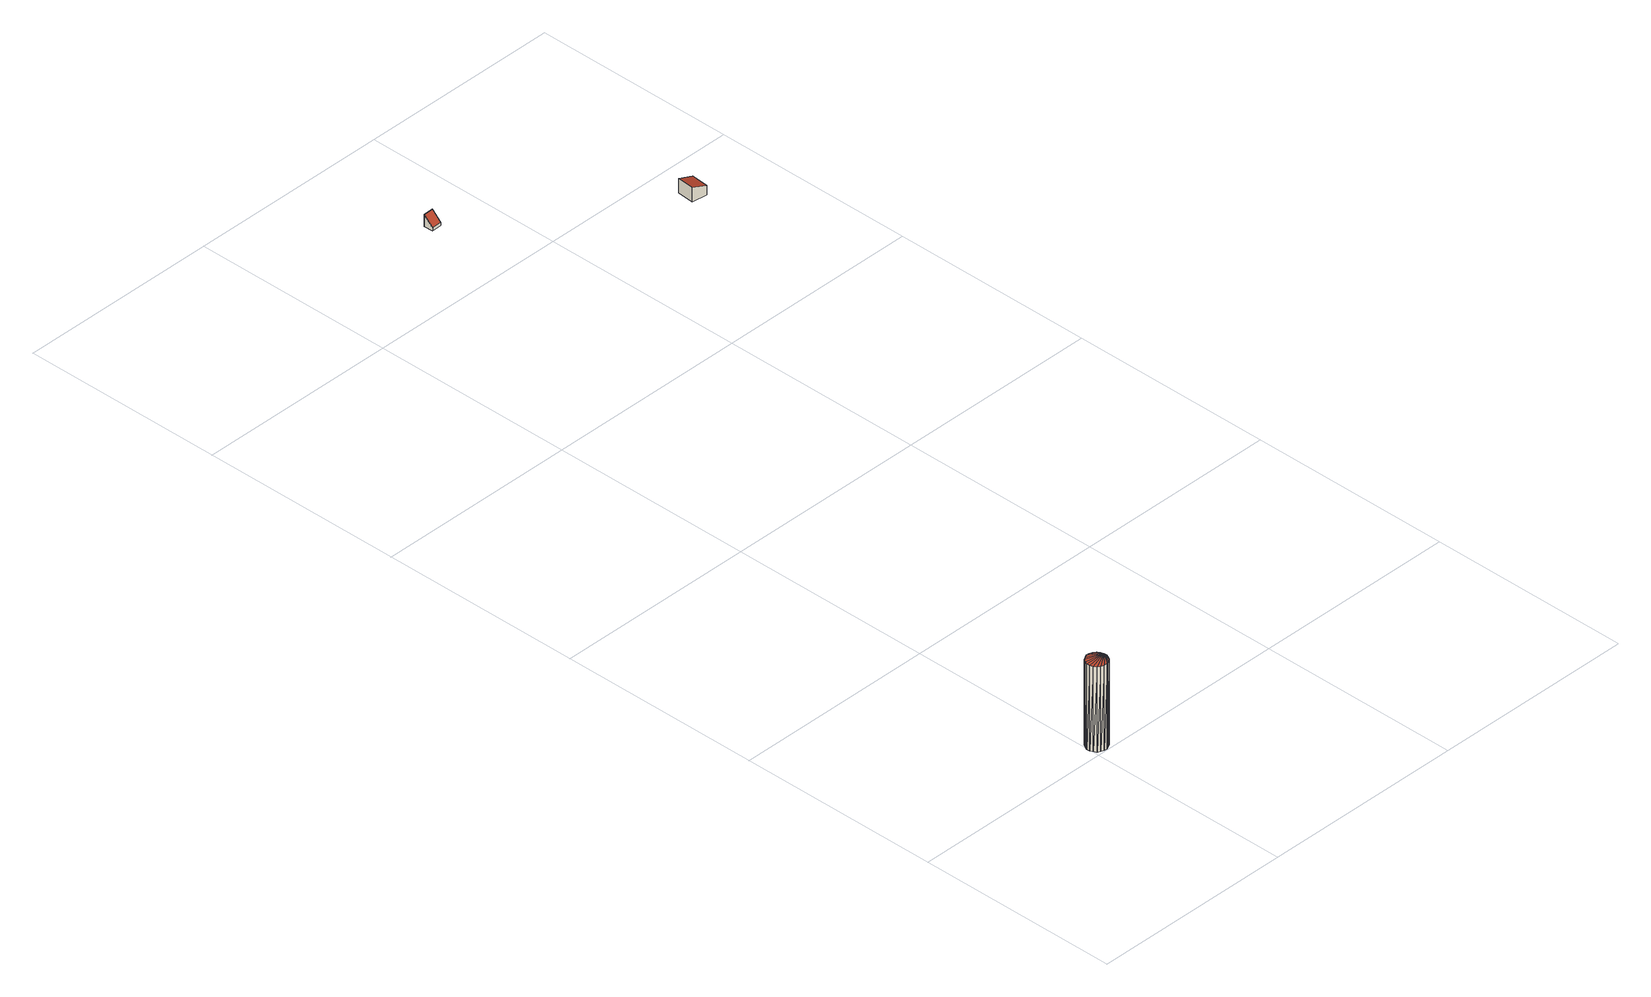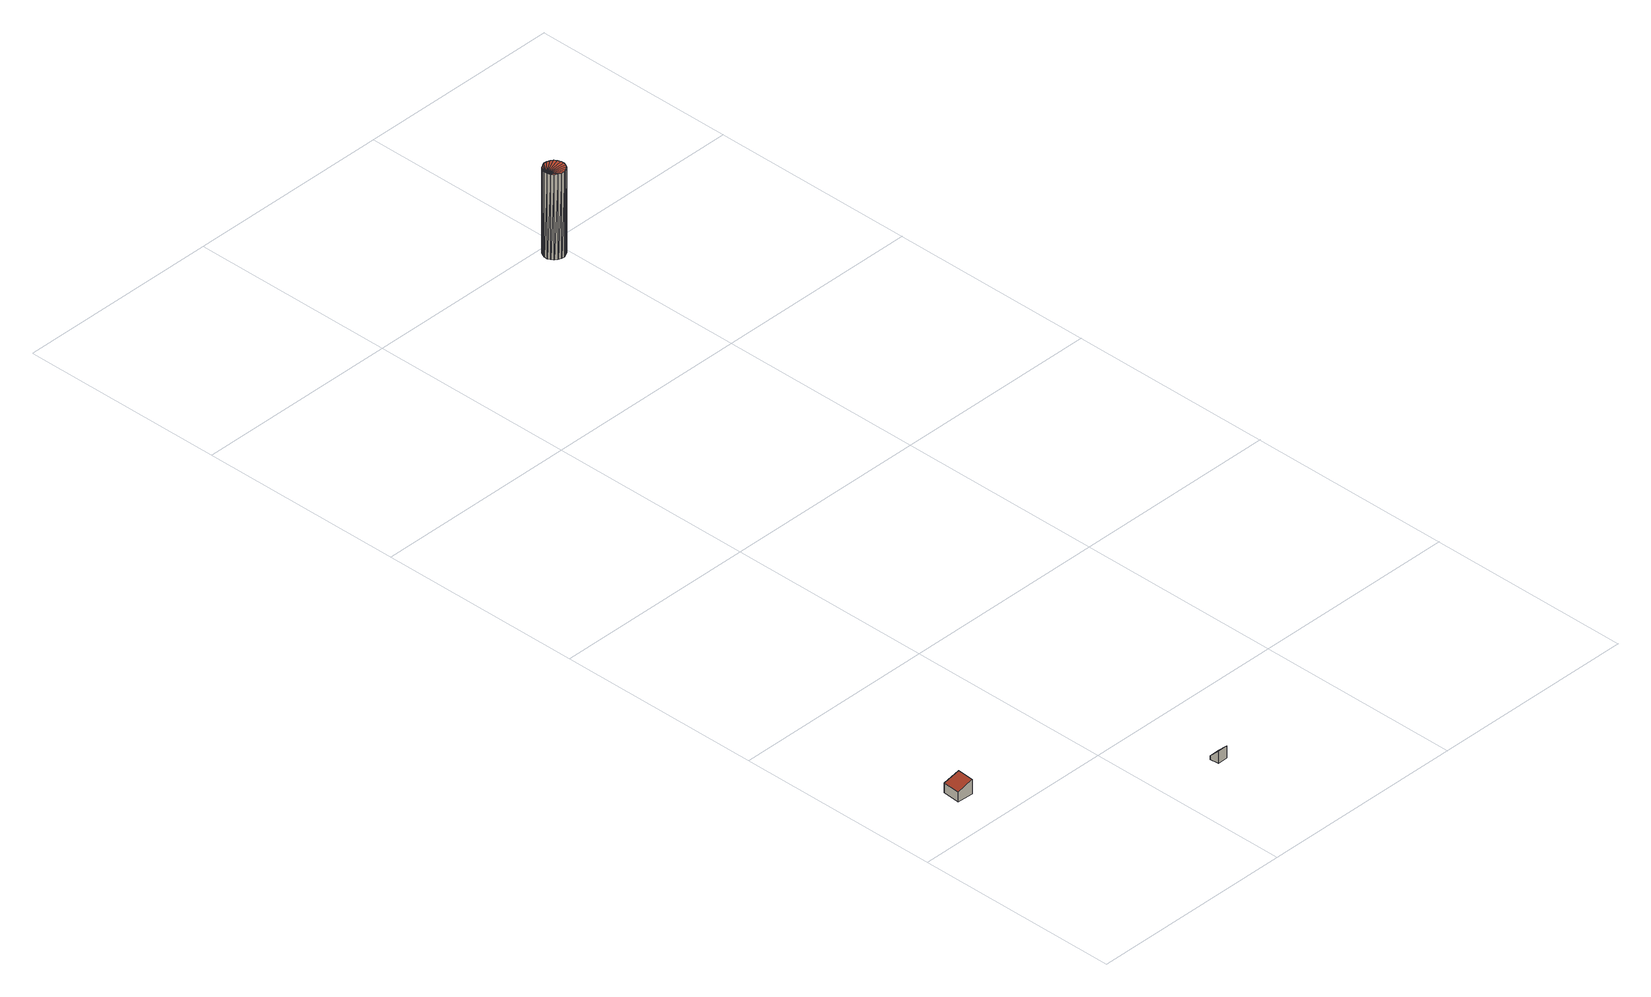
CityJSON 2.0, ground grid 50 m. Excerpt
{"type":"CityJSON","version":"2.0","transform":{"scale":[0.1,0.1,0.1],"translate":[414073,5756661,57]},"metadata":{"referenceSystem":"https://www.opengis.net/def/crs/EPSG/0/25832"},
"CityObjects":{
"building1":{"type":"Building","attributes":{"Geometrietyp2DReferenz":"1000","Gemeindeschluessel":"05570044","function":"51002_1251","roofType":"9999","measuredHeight":21.52},"geometry":[{"type":"Solid","lod":"2","boundaries":[[[[0,1,2]],[[1,3,2]],[[4,5,0]],[[5,1,0]],[[6,7,4]],[[7,5,4]],[[8,9,6]],[[9,7,6]],[[10,11,8]],[[11,9,8]],[[12,13,10]],[[13,11,10]],[[14,15,12]],[[15,13,12]],[[16,17,14]],[[17,15,14]],[[18,19,16]],[[19,17,16]],[[20,21,18]],[[21,19,18]],[[22,23,20]],[[23,21,20]],[[24,25,22]],[[25,23,22]],[[26,27,24]],[[27,25,24]],[[28,29,26]],[[29,27,26]],[[30,31,28]],[[31,29,28]],[[32,33,30]],[[33,31,30]],[[34,35,32]],[[35,33,32]],[[36,37,34]],[[37,35,34]],[[38,39,36]],[[39,37,36]],[[2,3,38]],[[3,39,38]],[[3,1,39]],[[1,5,39]],[[5,7,39]],[[7,9,39]],[[9,11,39]],[[15,17,39]],[[11,13,39]],[[13,15,39]],[[17,19,39]],[[19,21,39]],[[21,23,39]],[[23,25,39]],[[25,27,39]],[[27,29,39]],[[29,31,39]],[[31,33,39]],[[33,35,39]],[[35,37,39]],[[0,2,4]],[[2,38,4]],[[38,36,4]],[[36,34,4]],[[34,32,4]],[[32,30,4]],[[30,28,4]],[[28,26,4]],[[26,24,4]],[[24,22,4]],[[22,20,4]],[[20,18,4]],[[18,16,4]],[[16,14,4]],[[14,12,4]],[[12,10,4]],[[10,8,4]],[[8,6,4]]]],"semantics":{"surfaces":[{"type":"WallSurface"},{"type":"GroundSurface"},{"type":"RoofSurface"}],"values":[[0,0,0,0,0,0,0,0,0,0,0,0,0,0,0,0,0,0,0,0,0,0,0,0,0,0,0,0,0,0,0,0,0,0,0,0,0,0,0,0,1,1,1,1,1,1,1,1,1,1,1,1,1,1,1,1,1,1,2,2,2,2,2,2,2,2,2,2,2,2,2,2,2,2,2,2]]}}]},
"building2":{"type":"Building","attributes":{"Gemeindeschluessel":"05570044","Geometrietyp2DReferenz":"3000","function":"31001_2700","roofType":"2100","measuredHeight":3.06},"geometry":[{"type":"Solid","lod":"2","boundaries":[[[[40,41,42,43]],[[44,45,41,40]],[[46,47,45,44]],[[43,42,47,46]],[[44,40,43,46]],[[41,45,47,42]]]],"semantics":{"surfaces":[{"type":"WallSurface"},{"type":"RoofSurface"},{"type":"GroundSurface"}],"values":[[0,0,0,0,1,2]]}}]},
"building3":{"type":"Building","attributes":{"Gemeindeschluessel":"05570044","Geometrietyp2DReferenz":"3000","function":"31001_9998","roofType":"2100","measuredHeight":3.7},"geometry":[{"type":"Solid","lod":"2","boundaries":[[[[48,49,50,51]],[[52,53,49,48]],[[54,55,53,52]],[[51,50,55,54]],[[52,48,51,54]],[[49,53,55,50]]]],"semantics":{"surfaces":[{"type":"WallSurface"},{"type":"RoofSurface"},{"type":"GroundSurface"}],"values":[[0,0,0,0,1,2]]}}]}
},
"vertices":[
[47,39,222],[47,39,7],[43,46,222],[43,46,7],[50,32,222],[50,32,7],[50,24,222],[50,24,7],[47,17,222],[47,17,7],[43,10,222],[43,10,7],[36,6,222],[36,6,7],[29,3,222],[29,3,7],[21,3,222],[21,3,7],[14,6,222],[14,6,7],[7,10,222],[7,10,7],[3,17,222],[3,17,7],[0,24,222],[0,24,7],[0,32,222],[0,32,7],[3,39,222],[3,39,7],[7,46,222],[7,46,7],[14,50,222],[14,50,7],[21,53,222],[21,53,7],[29,53,222],[29,53,7],[36,50,222],[36,50,7],
[342,2208,54],[342,2208,23],[343,2186,23],[343,2186,31],[367,2209,54],[367,2209,23],[368,2187,31],[368,2187,23],
[779,1876,57],[779,1876,20],[817,1872,20],[817,1872,44],[782,1917,57],[782,1917,20],[821,1914,44],[821,1914,20]
]}
